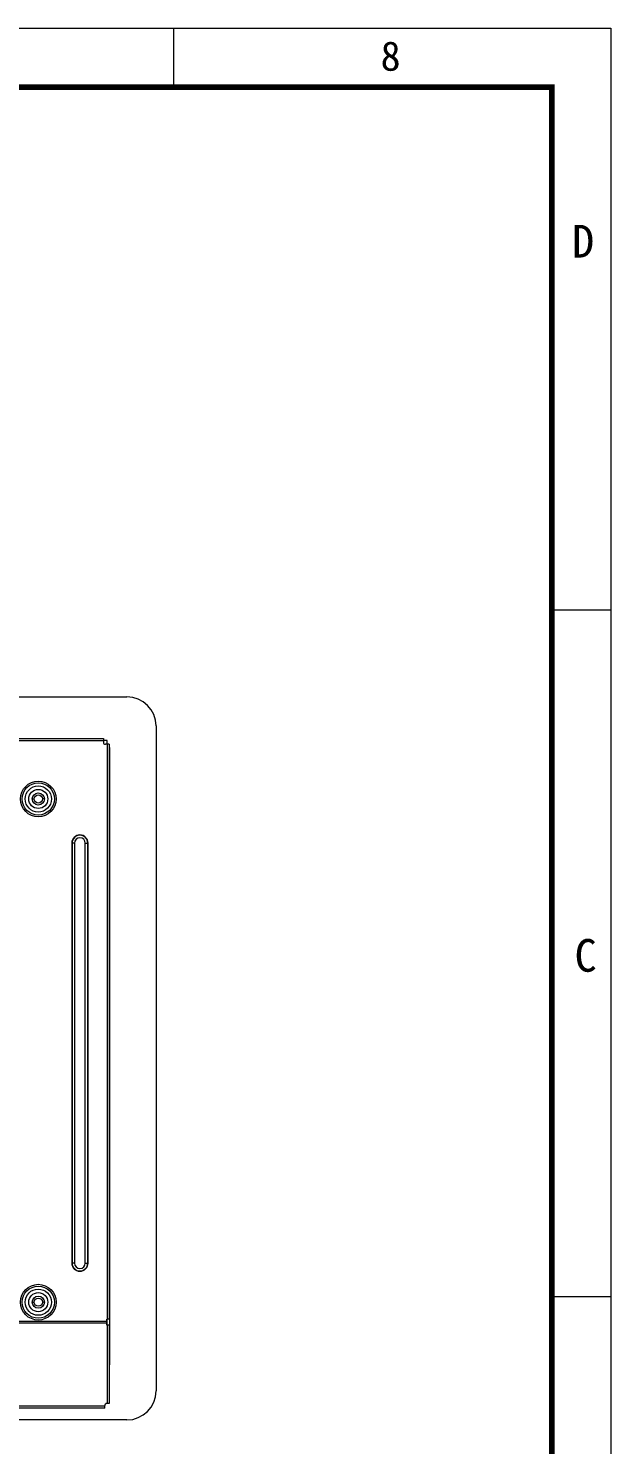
# Model space of a CAD drawing. Header units: millimetres. Extents: x 15833 to 16724, y 29277 to 29907.
# Drawn here: x 16575.8 to 16724.2, y 29545.9 to 29906.8 of the extents above; entities that cross this region are included whole.
import ezdxf

# ---------------------------------------------------------------- set-up
doc = ezdxf.new("R2010")
doc.units = ezdxf.units.MM
doc.layers.add('title bar', color=7, linetype='Continuous')
doc.styles.add('宝明', font='')
doc.styles.get('宝明').set_extended_font_data('SimHei')

msp = doc.modelspace()

# ---------------------------------------------------------------- linework, layer by layer
at = {"linetype": 'Continuous', "lineweight": 0}
for p, q in [((16324.924, 29736.441), (16600.924, 29736.441)), ((16328.711, 29725.881), (16594.911, 29725.881)), ((16594.911, 29725.881), (16594.911, 29724.881)), ((16608.324, 29729.041), (16608.324, 29559.641)), ((16328.711, 29725.381), (16594.911, 29725.381)), ((16595.861, 29725.331), (16594.911, 29725.331)), ((16596.411, 29724.381), (16595.411, 29724.381)), ((16595.861, 29724.381), (16595.861, 29725.331)), ((16595.911, 29724.381), (16595.911, 29577.881)), ((16596.411, 29724.381), (16596.411, 29577.881)), ((16596.411, 29723.581), (16596.464, 29723.581)), ((16596.464, 29723.581), (16596.464, 29566.281)), ((16576.774, 29710.441), (16577.274, 29710.441)), ((16579.874, 29710.441), (16579.374, 29710.441)), ((16587.539, 29699.191), (16586.846, 29699.191)), ((16586.846, 29699.191), (16586.846, 29592.191)), ((16586.933, 29699.191), (16586.933, 29592.191)), ((16587.539, 29699.191), (16587.539, 29592.191)), ((16590.308, 29699.191), (16591.001, 29699.191)), ((16590.308, 29592.191), (16590.308, 29699.191)), ((16590.914, 29592.191), (16590.914, 29699.191)), ((16591.001, 29592.191), (16591.001, 29699.191)), ((16587.539, 29592.191), (16586.846, 29592.191)), ((16590.308, 29592.191), (16591.001, 29592.191)), ((16576.774, 29582.241), (16577.274, 29582.241)), ((16579.874, 29582.241), (16579.374, 29582.241)), ((16596.411, 29577.881), (16595.761, 29577.881)), ((16595.761, 29576.381), (16595.761, 29577.881)), ((16595.861, 29576.381), (16595.861, 29577.881)), ((16505.674, 29577.381), (16595.761, 29577.381)), ((16595.761, 29576.881), (16512.924, 29576.881)), ((16596.411, 29576.381), (16595.761, 29576.381)), ((16595.911, 29576.381), (16595.911, 29556.441)), ((16596.411, 29576.381), (16596.411, 29556.441)), ((16596.464, 29566.281), (16596.411, 29566.281)), ((16596.411, 29556.441), (16595.761, 29556.441)), ((16595.261, 29555.741), (16328.361, 29555.741)), ((16595.261, 29555.241), (16328.361, 29555.241)), ((16595.261, 29555.241), (16595.261, 29555.941)), ((16600.924, 29552.241), (16324.924, 29552.241))]:
    msp.add_line(p, q, dxfattribs=at)
for centre, radius in [((16578.324, 29710.441), 4.553), ((16578.324, 29710.441), 4.1), ((16578.324, 29710.441), 3.338), ((16578.324, 29710.441), 2.431), ((16578.324, 29710.441), 1.55), ((16578.324, 29710.441), 1.05), ((16578.324, 29582.241), 4.553), ((16578.324, 29582.241), 4.1), ((16578.324, 29582.241), 3.338), ((16578.324, 29582.241), 2.431), ((16578.324, 29582.241), 1.55), ((16578.324, 29582.241), 1.05)]:
    msp.add_circle(centre, radius, dxfattribs=at)
for centre, radius, start, end in [((16600.924, 29729.041), 7.4, 0, 90), ((16595.411, 29724.881), 0.5, 180, 270), ((16588.924, 29699.191), 2.077, 0, 180), ((16588.924, 29699.191), 1.991, 0, 180), ((16588.924, 29699.191), 1.385, 0, 180), ((16588.924, 29592.191), 2.077, 180, 0), ((16588.924, 29592.191), 1.991, 180, 0), ((16588.924, 29592.191), 1.385, 180, 0), ((16600.924, 29559.641), 7.4, 270, 0), ((16595.761, 29555.941), 0.5, 90, 180)]:
    msp.add_arc(centre, radius, start, end, dxfattribs=at)
at = {"layer": 'title bar', "color": 0, "lineweight": 0}
for p, q in [((15833.198, 29906.776), (16724.193, 29906.776)), ((16612.819, 29906.776), (16612.819, 29891.776)), ((16724.193, 29906.776), (16724.193, 29276.779)), ((15848.198, 29891.776), (16709.193, 29891.776)), ((16709.193, 29891.776), (16709.193, 29291.779)), ((16709.375, 29758.648), (16724.193, 29758.648)), ((16709.375, 29583.649), (16724.193, 29583.649))]:
    msp.add_line(p, q, dxfattribs=at)
at = {"layer": 'title bar', "color": 0, "lineweight": 0, "const_width": 1.5}
msp.add_lwpolyline([(15848.198, 29291.779), (16709.193, 29291.779), (16709.193, 29891.776), (15848.198, 29891.776)], dxfattribs=at)

# ---------------------------------------------------------------- texts
at = {"layer": 'title bar', "color": 0, "lineweight": 0, "style": '宝明'}
for s, height, p in [('8', 7.5, (16665.55, 29895.98)), ('D', 8.333, (16714.329, 29848.364)), ('C', 8.333, (16714.97, 29666.431))]:
    msp.add_text(s, height=height, dxfattribs=at).set_placement(p)

doc.saveas('drawing.dxf')
